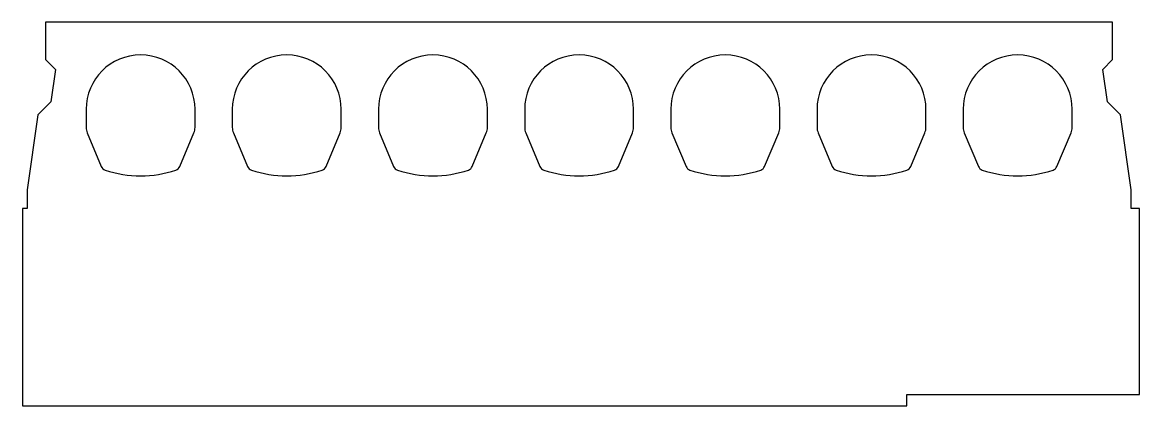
# Model space of a CAD drawing. Header units: millimetres. Extents: x 0 to 1200, y 0 to 412.
import ezdxf

# ---------------------------------------------------------------- set-up
doc = ezdxf.new("R2010")
doc.units = ezdxf.units.MM

msp = doc.modelspace()

# ---------------------------------------------------------------- linework, layer by layer
msp.add_lwpolyline([(1191, 212), (1191, 232), (1179.5, 312.6), (1165.3, 326.7), (1160.4, 361.4), (1171, 372), (1171, 412), (25, 412), (25, 372), (35.6, 361.4), (30.7, 326.7), (16.5, 312.6), (5, 232), (5, 212), (0, 212), (0, 0), (950, 0), (950, 12), (1200, 12), (1200, 212), (1191, 212)])
for points in [[(68.5, 298.9, 0.099699), (69.7, 293.1), (84.8, 257.1, 0.216278), (89, 253.2, 0.162058), (165, 253.2, 0.216278), (169.2, 257.1), (184.3, 293.1, 0.099699), (185.5, 298.9), (185.5, 318.5, 1), (68.5, 318.5)], [(225.5, 298.9, 0.099699), (226.7, 293.1), (241.8, 257.1, 0.216278), (246, 253.2, 0.162058), (322, 253.2, 0.216278), (326.2, 257.1), (341.3, 293.1, 0.099699), (342.5, 298.9), (342.5, 318.5, 1), (225.5, 318.5)], [(382.5, 298.9, 0.099699), (383.7, 293.1), (398.8, 257.1, 0.216278), (403, 253.2, 0.162058), (479, 253.2, 0.216278), (483.2, 257.1), (498.3, 293.1, 0.099699), (499.5, 298.9), (499.5, 318.5, 1), (382.5, 318.5)], [(539.5, 298.9, 0.099699), (540.7, 293.1), (555.8, 257.1, 0.216278), (560, 253.2, 0.162058), (636, 253.2, 0.216278), (640.2, 257.1), (655.3, 293.1, 0.099699), (656.5, 298.9), (656.5, 318.5, 1), (539.5, 318.5)], [(696.5, 298.9, 0.099699), (697.7, 293.1), (712.8, 257.1, 0.216278), (717, 253.2, 0.162058), (793, 253.2, 0.216278), (797.2, 257.1), (812.3, 293.1, 0.099699), (813.5, 298.9), (813.5, 318.5, 1), (696.5, 318.5)], [(853.5, 298.9, 0.099699), (854.7, 293.1), (869.8, 257.1, 0.216278), (874, 253.2, 0.162058), (950, 253.2, 0.216278), (954.2, 257.1), (969.3, 293.1, 0.099699), (970.5, 298.9), (970.5, 318.5, 1), (853.5, 318.5)], [(1010.5, 298.9, 0.099699), (1011.7, 293.1), (1026.8, 257.1, 0.216278), (1031, 253.2, 0.162058), (1107, 253.2, 0.216278), (1111.2, 257.1), (1126.3, 293.1, 0.099699), (1127.5, 298.9), (1127.5, 318.5, 1), (1010.5, 318.5)]]:
    msp.add_lwpolyline(points, format="xyb", close=True)
for points in [[(215.2, 212)], [(527.6, 212)], [(840.1, 212)], [(1134.8, 212)]]:
    msp.add_lwpolyline(points, close=True)

doc.saveas('drawing.dxf')
